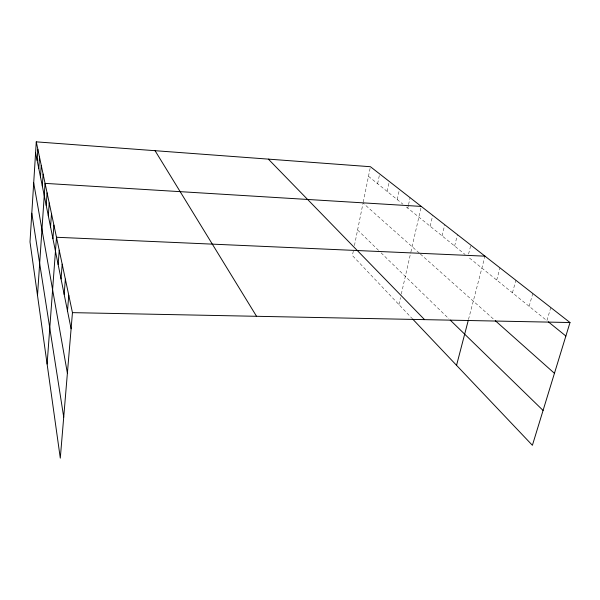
<?xml version="1.0" encoding="UTF-8"?>
<svg xmlns="http://www.w3.org/2000/svg" width="600" height="600" viewBox="0 0 600 600"><rect width="100%" height="100%" fill="white"/><g stroke="black" fill="none" stroke-linecap="round" stroke-linejoin="round"><path stroke-width="0.45" stroke-dasharray="3 2.25" d="M353.325 250.995L352.403 255.532L411.87 318.225M354.435 245.55L363.053 203.055L419.67 253.417M363.233 202.17L370.433 166.718M377.618 183.712L379.65 173.917M387.188 191.46L389.31 181.462M397.23 199.583L399.442 189.375M407.768 208.11L408.353 205.507M408.548 204.638L410.092 197.685M398.91 304.56L400.507 297.57M401.303 294.075L410.7 252.847M410.903 251.97L421.283 206.423M430.17 226.237L432.72 215.347M442.088 235.875L444.75 224.745M454.635 246.03L457.44 234.653M468.562 254.062L470.835 245.108M468.495 319.485L484.995 256.163M496.717 280.072L499.987 267.87M512.438 292.793L515.895 280.29M529.132 306.308L532.8 293.49M550.8 307.538L546.908 320.685L467.888 256.748M368.483 176.325L402.847 204.127M406.365 206.978L465.097 254.49M420.353 254.025L494.55 320.032M357.593 229.98L378.525 250.343M381.06 252.81L448.897 318.817"/><path stroke-width="0.9" d="M36.27 141.855L30 241.913L60.293 458.145L72.45 312.638L36.27 141.855L370.433 166.718L570 322.53L532.395 445.298L412.515 318.907M37.14 160.395L37.845 149.288M38.775 168.488L39.502 157.118M40.492 177.03L41.258 165.382M42.315 186.053L43.11 174.12M37.5 295.462L45.068 183.375L421.283 206.423M46.223 205.425L47.085 192.885M48.323 215.835L49.222 202.972M50.55 226.89L51.488 213.69M52.92 238.657L53.903 225.097M47.108 364.028L56.483 237.263L484.995 256.163M58.155 264.593L59.235 250.267M61.05 278.94L62.19 264.195M64.155 294.33L65.355 279.15M67.492 310.905L68.767 295.252M456.548 365.332L468.27 320.347M72.45 312.638L570 322.53M548.317 321.825L565.868 336.022M495.248 320.647L554.445 373.312M450.21 320.093L543.075 410.445M268.365 159.127L424.56 319.635M155.07 150.697L256.545 316.298M35.595 152.715L71.1 328.785M33.697 182.903L67.387 373.2M31.8 213.218L63.72 417.143"/></g></svg>
